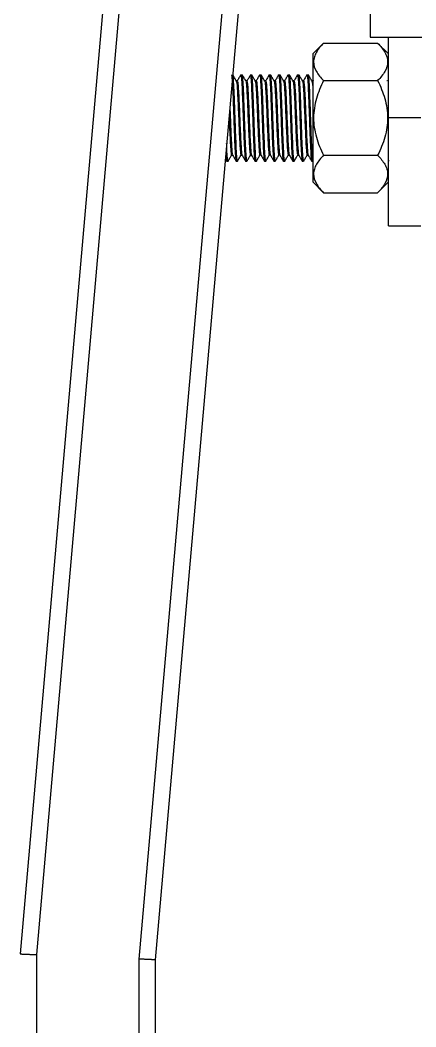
# Model space of a CAD drawing. Header units: millimetres. Extents: x 2 to 418, y 2 to 295.
# Drawn here: x 86.94 to 91.82, y 260.02 to 272.47 of the extents above; entities that cross this region are included whole.
import ezdxf

# ---------------------------------------------------------------- set-up
doc = ezdxf.new("R2010")
doc.units = ezdxf.units.MM

msp = doc.modelspace()

# ---------------------------------------------------------------- linework, layer by layer
at = {"color": 7, "linetype": 'Continuous', "lineweight": 25}
for p, q in [((88.10418, 274.25731), (86.93767, 260.92398)), ((88.30342, 274.23988), (87.13767, 260.91524)), ((89.56527, 274.12948), (88.40434, 260.85994)), ((89.76451, 274.11205), (88.60433, 260.85121)), ((91.25767, 272.92398), (91.25767, 272.25731)), ((90.68434, 272.18107), (90.551, 272.04774)), ((90.68434, 272.18107), (91.351, 272.18107)), ((91.25767, 272.25731), (100.591, 272.25731)), ((91.48434, 272.04774), (91.351, 272.18107)), ((91.48434, 271.25731), (91.48434, 272.25731)), ((90.551, 272.04774), (90.551, 270.46688)), ((89.66151, 271.78417), (89.66267, 271.79064)), ((89.66267, 271.79064), (89.67934, 271.79064)), ((89.77934, 271.79064), (89.796, 271.79064)), ((89.89473, 271.78353), (89.896, 271.79064)), ((89.896, 271.79064), (89.91267, 271.79064)), ((90.01172, 271.78534), (90.01267, 271.79064)), ((90.01267, 271.79064), (90.02934, 271.79064)), ((90.12809, 271.78372), (90.12934, 271.79064)), ((90.12934, 271.79064), (90.146, 271.79064)), ((90.24499, 271.78765), (90.246, 271.79064)), ((90.246, 271.79064), (90.26267, 271.79064)), ((90.3616, 271.78472), (90.36267, 271.79064)), ((90.36267, 271.79064), (90.37934, 271.79064)), ((90.47801, 271.78326), (90.47934, 271.79064)), ((90.47934, 271.79064), (90.496, 271.79064)), ((89.61959, 271.71551), (89.60669, 271.71551)), ((89.73617, 271.71537), (89.72332, 271.71537)), ((89.85279, 271.71528), (89.84014, 271.71528)), ((89.9695, 271.71518), (89.95688, 271.71518)), ((90.08616, 271.71511), (90.07359, 271.71511)), ((90.20289, 271.71528), (90.19015, 271.71528)), ((90.31955, 271.7154), (90.30674, 271.7154)), ((90.43623, 271.71551), (90.42335, 271.71551)), ((90.55284, 271.71558), (90.53999, 271.71558)), ((90.55689, 271.72398), (90.55089, 271.71361)), ((90.551, 271.72398), (90.55751, 271.72398)), ((90.68434, 271.71919), (91.351, 271.71919)), ((91.47509, 271.71234), (91.46959, 271.72185)), ((91.48434, 271.71557), (91.47322, 271.71557)), ((91.48434, 271.71381), (91.48426, 271.71368)), ((91.88434, 271.25731), (91.48434, 271.25731)), ((91.48434, 269.92398), (91.48434, 271.25731)), ((89.54754, 270.79916), (89.56031, 270.79916)), ((89.66415, 270.79907), (89.67701, 270.79907)), ((89.78075, 270.79928), (89.79357, 270.79928)), ((89.89747, 270.7994), (89.91016, 270.7994)), ((89.89846, 270.79966), (89.89929, 270.80366)), ((90.01482, 270.79948), (90.02678, 270.79948)), ((90.13083, 270.79953), (90.14343, 270.79953)), ((90.24756, 270.79928), (90.26024, 270.79928)), ((90.36414, 270.79917), (90.37697, 270.79917)), ((90.48089, 270.79907), (90.49368, 270.79907)), ((90.68434, 270.79543), (91.351, 270.79543)), ((89.47059, 270.75256), (89.48691, 270.72436)), ((89.48767, 270.72398), (89.50434, 270.72398)), ((89.50564, 270.73122), (89.50434, 270.72398)), ((89.60434, 270.72398), (89.621, 270.72398)), ((89.62213, 270.7294), (89.621, 270.72398)), ((89.721, 270.72398), (89.73767, 270.72398)), ((89.73886, 270.73061), (89.73767, 270.72398)), ((89.83767, 270.72398), (89.85434, 270.72398)), ((89.85563, 270.73119), (89.85434, 270.72398)), ((89.95434, 270.72398), (89.971, 270.72398)), ((89.97193, 270.72916), (89.971, 270.72398)), ((90.071, 270.72398), (90.08767, 270.72398)), ((90.08892, 270.73061), (90.08767, 270.72398)), ((90.18767, 270.72398), (90.20434, 270.72398)), ((90.2053, 270.72933), (90.20434, 270.72398)), ((90.30434, 270.72398), (90.321, 270.72398)), ((90.32213, 270.73027), (90.321, 270.72398)), ((90.421, 270.72398), (90.43767, 270.72398)), ((90.439, 270.73138), (90.43767, 270.72398)), ((90.53767, 270.72398), (90.551, 270.72398)), ((91.48767, 270.72398), (91.48434, 270.73644)), ((91.48888, 270.73072), (91.48767, 270.72398)), ((90.68434, 270.33355), (90.551, 270.46688)), ((91.48434, 270.46688), (91.351, 270.33355)), ((90.68434, 270.33355), (91.351, 270.33355)), ((91.48434, 269.92398), (91.88434, 269.92398)), ((87.13767, 260.91524), (87.13767, 94.26604)), ((88.40434, 260.85994), (88.40434, 94.32135)), ((88.60434, 260.85121), (88.60434, 258.26898))]:
    msp.add_line(p, q, dxfattribs=at)
for points, knots in [([(90.68434, 272.18107), (90.64825, 272.14498), (90.61756, 272.10808), (90.58468, 272.05075), (90.57594, 272.0313), (90.5639, 271.99159), (90.56066, 271.97114), (90.56041, 271.91066), (90.57262, 271.87103), (90.61691, 271.79287), (90.64803, 271.75549), (90.68434, 271.71919)], [0, 0, 0, 0, 0.25, 0.25, 0.375, 0.375, 0.5, 0.5, 0.75, 0.75, 1, 1, 1, 1]), ([(91.351, 272.18107), (91.38709, 272.14498), (91.41777, 272.10808), (91.45065, 272.05075), (91.4594, 272.0313), (91.47143, 271.99159), (91.47467, 271.97114), (91.47493, 271.91066), (91.46272, 271.87103), (91.41843, 271.79287), (91.3873, 271.75549), (91.351, 271.71919)], [0, 0, 0, 0, 0.25, 0.25, 0.375, 0.375, 0.5, 0.5, 0.75, 0.75, 1, 1, 1, 1]), ([(89.546, 271.79064), (89.54843, 271.79064), (89.55086, 271.77676), (89.55572, 271.72333), (89.55815, 271.6838), (89.56302, 271.58507), (89.56545, 271.52591), (89.57031, 271.39691), (89.57274, 271.32712), (89.5776, 271.1875), (89.58003, 271.11771), (89.58489, 270.98871), (89.58732, 270.92955), (89.59218, 270.83082), (89.59461, 270.79129), (89.59947, 270.73786), (89.6019, 270.72398), (89.60434, 270.72398)], [0, 0, 0, 0, 0.125, 0.125, 0.25, 0.25, 0.375, 0.375, 0.5, 0.5, 0.625, 0.625, 0.75, 0.75, 0.875, 0.875, 1, 1, 1, 1]), ([(89.621, 270.72398), (89.61857, 270.72398), (89.61614, 270.73786), (89.61128, 270.79129), (89.60885, 270.83082), (89.60399, 270.92955), (89.60156, 270.98871), (89.5967, 271.11771), (89.59427, 271.1875), (89.5894, 271.32712), (89.58697, 271.39691), (89.58211, 271.52591), (89.57968, 271.58507), (89.57482, 271.6838), (89.57239, 271.72333), (89.56753, 271.77676), (89.5651, 271.79064), (89.56267, 271.79064)], [0, 0, 0, 0, 0.125, 0.125, 0.25, 0.25, 0.375, 0.375, 0.5, 0.5, 0.625, 0.625, 0.75, 0.75, 0.875, 0.875, 1, 1, 1, 1]), ([(89.60811, 271.71305), (89.60071, 271.72584), (89.5859, 271.75142), (89.5711, 271.77701), (89.5637, 271.7898)], [0, 0, 0, 0, 0.49994378, 1, 1, 1, 1]), ([(89.66181, 271.79009), (89.6544, 271.77729), (89.63959, 271.75169), (89.62478, 271.72609), (89.61737, 271.71329)], [0, 0, 0, 0, 0.50007207, 1, 1, 1, 1]), ([(89.66267, 271.79064), (89.6651, 271.79064), (89.66753, 271.77676), (89.67239, 271.72333), (89.67482, 271.6838), (89.67968, 271.58507), (89.68211, 271.52591), (89.68697, 271.39691), (89.6894, 271.32712), (89.69427, 271.1875), (89.6967, 271.11771), (89.70156, 270.98871), (89.70399, 270.92955), (89.70885, 270.83082), (89.71128, 270.79129), (89.71614, 270.73786), (89.71857, 270.72398), (89.721, 270.72398)], [0, 0, 0, 0, 0.125, 0.125, 0.25, 0.25, 0.375, 0.375, 0.5, 0.5, 0.625, 0.625, 0.75, 0.75, 0.875, 0.875, 1, 1, 1, 1]), ([(89.72513, 271.71225), (89.71774, 271.725), (89.70295, 271.75051), (89.68817, 271.77604), (89.68078, 271.7888)], [0, 0, 0, 0, 0.49997555, 1, 1, 1, 1]), ([(89.73767, 270.72398), (89.73524, 270.73199), (89.73038, 270.74803), (89.72309, 270.87136), (89.71579, 271.04766), (89.7085, 271.25726), (89.70121, 271.46714), (89.69392, 271.64261), (89.68721, 271.75895), (89.68293, 271.7743), (89.68108, 271.78093)], [0, 0, 0, 0, 0.12885279, 0.25770558, 0.38655838, 0.51541117, 0.64426396, 0.77311675, 0.90196954, 1, 1, 1, 1]), ([(89.78133, 271.7888), (89.77395, 271.77613), (89.75917, 271.75078), (89.7444, 271.7254), (89.73701, 271.71272)], [0, 0, 0, 0, 0.50001393, 1, 1, 1, 1]), ([(89.77934, 271.79064), (89.78177, 271.79064), (89.7842, 271.77676), (89.78906, 271.72333), (89.79149, 271.6838), (89.79635, 271.58507), (89.79878, 271.52591), (89.80364, 271.39691), (89.80607, 271.32712), (89.81093, 271.1875), (89.81336, 271.11771), (89.81822, 270.98871), (89.82065, 270.92955), (89.82552, 270.83082), (89.82795, 270.79129), (89.83281, 270.73786), (89.83524, 270.72398), (89.83767, 270.72398)], [0, 0, 0, 0, 0.125, 0.125, 0.25, 0.25, 0.375, 0.375, 0.5, 0.5, 0.625, 0.625, 0.75, 0.75, 0.875, 0.875, 1, 1, 1, 1]), ([(89.85434, 270.72398), (89.8519, 270.72398), (89.84947, 270.73786), (89.84461, 270.79129), (89.84218, 270.83082), (89.83732, 270.92955), (89.83489, 270.98871), (89.83003, 271.11771), (89.8276, 271.1875), (89.82274, 271.32712), (89.82031, 271.39691), (89.81545, 271.52591), (89.81302, 271.58507), (89.80815, 271.6838), (89.80572, 271.72333), (89.80086, 271.77676), (89.79843, 271.79064), (89.796, 271.79064)], [0, 0, 0, 0, 0.125, 0.125, 0.25, 0.25, 0.375, 0.375, 0.5, 0.5, 0.625, 0.625, 0.75, 0.75, 0.875, 0.875, 1, 1, 1, 1]), ([(89.84145, 271.71301), (89.83405, 271.72581), (89.81924, 271.75139), (89.80443, 271.77699), (89.79703, 271.78979)], [0, 0, 0, 0, 0.49993659, 1, 1, 1, 1]), ([(89.89503, 271.78988), (89.88762, 271.77708), (89.87324, 271.75221), (89.85885, 271.72735), (89.85186, 271.71528)], [0, 0, 0, 0, 0.51470546, 1, 1, 1, 1]), ([(89.896, 271.79064), (89.89843, 271.79064), (89.90086, 271.77676), (89.90572, 271.72333), (89.90815, 271.6838), (89.91302, 271.58507), (89.91545, 271.52591), (89.92031, 271.39691), (89.92274, 271.32712), (89.9276, 271.1875), (89.93003, 271.11771), (89.93489, 270.98871), (89.93732, 270.92955), (89.94218, 270.83082), (89.94461, 270.79129), (89.94947, 270.73786), (89.9519, 270.72398), (89.95434, 270.72398)], [0, 0, 0, 0, 0.125, 0.125, 0.25, 0.25, 0.375, 0.375, 0.5, 0.5, 0.625, 0.625, 0.75, 0.75, 0.875, 0.875, 1, 1, 1, 1]), ([(89.971, 270.72398), (89.96857, 270.72398), (89.96614, 270.73786), (89.96128, 270.79129), (89.95885, 270.83082), (89.95399, 270.92955), (89.95156, 270.98871), (89.9467, 271.11771), (89.94427, 271.1875), (89.9394, 271.32712), (89.93697, 271.39691), (89.93211, 271.52591), (89.92968, 271.58507), (89.92482, 271.6838), (89.92239, 271.72333), (89.91753, 271.77676), (89.9151, 271.79064), (89.91267, 271.79064)], [0, 0, 0, 0, 0.125, 0.125, 0.25, 0.25, 0.375, 0.375, 0.5, 0.5, 0.625, 0.625, 0.75, 0.75, 0.875, 0.875, 1, 1, 1, 1]), ([(89.95781, 271.71357), (89.95041, 271.72636), (89.93561, 271.75194), (89.92081, 271.77752), (89.91341, 271.79031)], [0, 0, 0, 0, 0.49995025, 1, 1, 1, 1]), ([(90.01201, 271.79042), (90.00461, 271.77762), (89.9901, 271.75254), (89.97558, 271.72746), (89.96848, 271.71518)], [0, 0, 0, 0, 0.51023504, 1, 1, 1, 1]), ([(90.01267, 271.79064), (90.0151, 271.79064), (90.01753, 271.77676), (90.02239, 271.72333), (90.02482, 271.6838), (90.02968, 271.58507), (90.03211, 271.52591), (90.03697, 271.39691), (90.0394, 271.32712), (90.04427, 271.1875), (90.0467, 271.11771), (90.05156, 270.98871), (90.05399, 270.92955), (90.05885, 270.83082), (90.06128, 270.79129), (90.06614, 270.73786), (90.06857, 270.72398), (90.071, 270.72398)], [0, 0, 0, 0, 0.125, 0.125, 0.25, 0.25, 0.375, 0.375, 0.5, 0.5, 0.625, 0.625, 0.75, 0.75, 0.875, 0.875, 1, 1, 1, 1]), ([(90.08767, 270.72398), (90.08524, 270.72398), (90.08281, 270.73786), (90.07795, 270.79129), (90.07552, 270.83082), (90.07065, 270.92955), (90.06822, 270.98871), (90.06336, 271.11771), (90.06093, 271.1875), (90.05607, 271.32712), (90.05364, 271.39691), (90.04878, 271.52591), (90.04635, 271.58507), (90.04149, 271.6838), (90.03906, 271.72333), (90.0342, 271.77676), (90.03177, 271.79064), (90.02934, 271.79064)], [0, 0, 0, 0, 0.125, 0.125, 0.25, 0.25, 0.375, 0.375, 0.5, 0.5, 0.625, 0.625, 0.75, 0.75, 0.875, 0.875, 1, 1, 1, 1]), ([(90.07451, 271.71353), (90.0671, 271.72633), (90.05229, 271.75192), (90.03748, 271.77752), (90.03007, 271.79032)], [0, 0, 0, 0, 0.49993046, 1, 1, 1, 1]), ([(90.12839, 271.78994), (90.12099, 271.77715), (90.10656, 271.7522), (90.09212, 271.72726), (90.08509, 271.71511)], [0, 0, 0, 0, 0.51272652, 1, 1, 1, 1]), ([(90.12934, 271.79064), (90.13177, 271.79064), (90.1342, 271.77676), (90.13906, 271.72333), (90.14149, 271.6838), (90.14635, 271.58507), (90.14878, 271.52591), (90.15364, 271.39691), (90.15607, 271.32712), (90.16093, 271.1875), (90.16336, 271.11771), (90.16822, 270.98871), (90.17065, 270.92955), (90.17552, 270.83082), (90.17795, 270.79129), (90.18281, 270.73786), (90.18524, 270.72398), (90.18767, 270.72398)], [0, 0, 0, 0, 0.125, 0.125, 0.25, 0.25, 0.375, 0.375, 0.5, 0.5, 0.625, 0.625, 0.75, 0.75, 0.875, 0.875, 1, 1, 1, 1]), ([(90.20434, 270.72398), (90.2019, 270.72398), (90.19947, 270.73786), (90.19461, 270.79129), (90.19218, 270.83082), (90.18732, 270.92955), (90.18489, 270.98871), (90.18003, 271.11771), (90.1776, 271.1875), (90.17274, 271.32712), (90.17031, 271.39691), (90.16545, 271.52591), (90.16302, 271.58507), (90.15815, 271.6838), (90.15572, 271.72333), (90.15086, 271.77676), (90.14843, 271.79064), (90.146, 271.79064)], [0, 0, 0, 0, 0.125, 0.125, 0.25, 0.25, 0.375, 0.375, 0.5, 0.5, 0.625, 0.625, 0.75, 0.75, 0.875, 0.875, 1, 1, 1, 1]), ([(90.19132, 271.71326), (90.18392, 271.72604), (90.16912, 271.75162), (90.15432, 271.7772), (90.14692, 271.78999)], [0, 0, 0, 0, 0.49995232, 1, 1, 1, 1]), ([(90.24527, 271.79031), (90.23787, 271.77751), (90.22306, 271.75192), (90.20824, 271.72632), (90.20084, 271.71352)], [0, 0, 0, 0, 0.500069265, 1, 1, 1, 1]), ([(90.246, 271.79064), (90.24843, 271.79064), (90.25086, 271.77676), (90.25572, 271.72333), (90.25815, 271.6838), (90.26302, 271.58507), (90.26545, 271.52591), (90.27031, 271.39691), (90.27274, 271.32712), (90.2776, 271.1875), (90.28003, 271.11771), (90.28489, 270.98871), (90.28732, 270.92955), (90.29218, 270.83082), (90.29461, 270.79129), (90.29947, 270.73786), (90.3019, 270.72398), (90.30434, 270.72398)], [0, 0, 0, 0, 0.125, 0.125, 0.25, 0.25, 0.375, 0.375, 0.5, 0.5, 0.625, 0.625, 0.75, 0.75, 0.875, 0.875, 1, 1, 1, 1]), ([(90.321, 270.72398), (90.31857, 270.72398), (90.31614, 270.73786), (90.31128, 270.79129), (90.30885, 270.83082), (90.30399, 270.92955), (90.30156, 270.98871), (90.2967, 271.11771), (90.29427, 271.1875), (90.2894, 271.32712), (90.28697, 271.39691), (90.28211, 271.52591), (90.27968, 271.58507), (90.27482, 271.6838), (90.27239, 271.72333), (90.26753, 271.77676), (90.2651, 271.79064), (90.26267, 271.79064)], [0, 0, 0, 0, 0.125, 0.125, 0.25, 0.25, 0.375, 0.375, 0.5, 0.5, 0.625, 0.625, 0.75, 0.75, 0.875, 0.875, 1, 1, 1, 1]), ([(90.30775, 271.71366), (90.30034, 271.72646), (90.28553, 271.75205), (90.27072, 271.77764), (90.26332, 271.79044)], [0, 0, 0, 0, 0.4999346, 1, 1, 1, 1]), ([(90.3619, 271.79025), (90.3545, 271.77746), (90.34007, 271.75251), (90.32563, 271.72756), (90.31859, 271.7154)], [0, 0, 0, 0, 0.51264316, 1, 1, 1, 1]), ([(90.36267, 271.79064), (90.3651, 271.79064), (90.36753, 271.77676), (90.37239, 271.72333), (90.37482, 271.6838), (90.37968, 271.58507), (90.38211, 271.52591), (90.38697, 271.39691), (90.3894, 271.32712), (90.39427, 271.1875), (90.3967, 271.11771), (90.40156, 270.98871), (90.40399, 270.92955), (90.40885, 270.83082), (90.41128, 270.79129), (90.41614, 270.73786), (90.41857, 270.72398), (90.421, 270.72398)], [0, 0, 0, 0, 0.125, 0.125, 0.25, 0.25, 0.375, 0.375, 0.5, 0.5, 0.625, 0.625, 0.75, 0.75, 0.875, 0.875, 1, 1, 1, 1]), ([(90.43767, 270.72398), (90.43524, 270.72398), (90.43281, 270.73786), (90.42795, 270.79129), (90.42552, 270.83082), (90.42065, 270.92955), (90.41822, 270.98871), (90.41336, 271.11771), (90.41093, 271.1875), (90.40607, 271.32712), (90.40364, 271.39691), (90.39878, 271.52591), (90.39635, 271.58507), (90.39149, 271.6838), (90.38906, 271.72333), (90.3842, 271.77676), (90.38177, 271.79064), (90.37934, 271.79064)], [0, 0, 0, 0, 0.125, 0.125, 0.25, 0.25, 0.375, 0.375, 0.5, 0.5, 0.625, 0.625, 0.75, 0.75, 0.875, 0.875, 1, 1, 1, 1]), ([(90.42477, 271.71306), (90.41736, 271.72586), (90.40255, 271.75145), (90.38774, 271.77705), (90.38034, 271.78985)], [0, 0, 0, 0, 0.49993383, 1, 1, 1, 1]), ([(90.47831, 271.78978), (90.47091, 271.77698), (90.4561, 271.75139), (90.44129, 271.7258), (90.43389, 271.71301)], [0, 0, 0, 0, 0.50006629, 1, 1, 1, 1]), ([(90.47934, 271.79064), (90.48177, 271.79064), (90.4842, 271.77676), (90.48906, 271.72333), (90.49149, 271.6838), (90.49635, 271.58507), (90.49878, 271.52591), (90.50364, 271.39691), (90.50607, 271.32712), (90.51093, 271.1875), (90.51336, 271.11771), (90.51822, 270.98871), (90.52065, 270.92955), (90.52552, 270.83082), (90.52795, 270.79129), (90.53281, 270.73786), (90.53524, 270.72398), (90.53767, 270.72398)], [0, 0, 0, 0, 0.125, 0.125, 0.25, 0.25, 0.375, 0.375, 0.5, 0.5, 0.625, 0.625, 0.75, 0.75, 0.875, 0.875, 1, 1, 1, 1]), ([(90.55434, 270.72398), (90.5519, 270.72398), (90.54947, 270.73786), (90.54461, 270.79129), (90.54218, 270.83082), (90.53732, 270.92955), (90.53489, 270.98871), (90.53003, 271.11771), (90.5276, 271.1875), (90.52274, 271.32712), (90.52031, 271.39691), (90.51545, 271.52591), (90.51302, 271.58507), (90.50815, 271.6838), (90.50572, 271.72333), (90.50086, 271.77676), (90.49843, 271.79064), (90.496, 271.79064)], [0, 0, 0, 0, 0.125, 0.125, 0.25, 0.25, 0.375, 0.375, 0.5, 0.5, 0.625, 0.625, 0.75, 0.75, 0.875, 0.875, 1, 1, 1, 1]), ([(90.54122, 271.71345), (90.53382, 271.72624), (90.51902, 271.75181), (90.50422, 271.77739), (90.49683, 271.79018)], [0, 0, 0, 0, 0.499953172, 1, 1, 1, 1]), ([(89.6076, 271.70708), (89.60865, 271.70638), (89.6117, 271.70434), (89.61728, 271.64443), (89.62288, 271.54071), (89.62994, 271.39988), (89.63544, 271.24488), (89.64235, 271.09126), (89.64824, 270.95483), (89.6546, 270.85644), (89.66013, 270.8029), (89.66327, 270.80512), (89.66445, 270.80596)], [0, 0, 0, 0, 0.05578588, 0.16325614, 0.276016762, 0.384623502, 0.49570276, 0.606845615, 0.715396292, 0.828200281, 0.935657001, 1, 1, 1, 1]), ([(89.61927, 271.70975), (89.62083, 271.70918), (89.62445, 271.70788), (89.62978, 271.64499), (89.63665, 271.54057), (89.64218, 271.39989), (89.64922, 271.24487), (89.65484, 271.09128), (89.66156, 270.95468), (89.66766, 270.857), (89.67253, 270.80522), (89.6755, 270.80636), (89.67636, 270.8067)], [0, 0, 0, 0, 0.08026126, 0.18726176, 0.29951187, 0.40765989, 0.51822355, 0.62890289, 0.73695623, 0.84927676, 0.95625826, 1, 1, 1, 1]), ([(89.72465, 271.70789), (89.72612, 271.70416), (89.72984, 271.69478), (89.73481, 271.62352), (89.74188, 271.5072), (89.74741, 271.36255), (89.75427, 271.20596), (89.76024, 271.05461), (89.7665, 270.92653), (89.7731, 270.83879), (89.77746, 270.79641), (89.78037, 270.80305), (89.78103, 270.80455)], [0, 0, 0, 0, 0.07479827, 0.18836252, 0.29806639, 0.40956985, 0.5218524, 0.630948, 0.74470516, 0.85293772, 0.9666758, 1, 1, 1, 1]), ([(89.73748, 271.70865), (89.73888, 271.7048), (89.74231, 271.69537), (89.74862, 271.62359), (89.75414, 271.50714), (89.76116, 271.36255), (89.76683, 271.20592), (89.77346, 271.05459), (89.77967, 270.92652), (89.78569, 270.83877), (89.79094, 270.7964), (89.79356, 270.80305), (89.79415, 270.80456)], [0, 0, 0, 0, 0.07796843, 0.191129, 0.30048221, 0.41157965, 0.52350426, 0.63221115, 0.74559142, 0.85345595, 0.96679589, 1, 1, 1, 1]), ([(89.83944, 271.70913), (89.84031, 271.71067), (89.84337, 271.71616), (89.84788, 271.67263), (89.85453, 271.58169), (89.86074, 271.45088), (89.86675, 271.3003), (89.87356, 271.14322), (89.8791, 270.99941), (89.88616, 270.88657), (89.89158, 270.81162), (89.89583, 270.80486), (89.89786, 270.80162)], [0, 0, 0, 0, 0.04191728, 0.1487396, 0.25799609, 0.3629179, 0.4730476, 0.57780556, 0.68735378, 0.79358561, 0.90121803, 1, 1, 1, 1]), ([(89.85243, 271.70912), (89.8532, 271.71067), (89.85592, 271.71615), (89.86146, 271.67263), (89.86731, 271.58168), (89.87371, 271.45086), (89.88016, 271.30028), (89.88597, 271.1432), (89.89292, 270.99931), (89.89843, 270.88693), (89.90475, 270.81544), (89.90815, 270.80866), (89.90958, 270.80581)], [0, 0, 0, 0, 0.04285448, 0.15196888, 0.26361593, 0.37080314, 0.48332387, 0.5903614, 0.70226792, 0.81082605, 0.9207665, 1, 1, 1, 1]), ([(89.95735, 271.70842), (89.95859, 271.70708), (89.96202, 271.70339), (89.96701, 271.6413), (89.97399, 271.53242), (89.97947, 271.39238), (89.9865, 271.23632), (89.99219, 271.08254), (89.99879, 270.94912), (90.00505, 270.85187), (90.01008, 270.80091), (90.01338, 270.80441), (90.01446, 270.80555)], [0, 0, 0, 0, 0.06399721, 0.17653365, 0.28401953, 0.39540594, 0.50504836, 0.61402978, 0.72585628, 0.833046, 0.94564512, 1, 1, 1, 1]), ([(89.96914, 271.71125), (89.97072, 271.70983), (89.9744, 271.70652), (89.98064, 271.64172), (89.98628, 271.53226), (89.99331, 271.39242), (89.99884, 271.23626), (90.00573, 271.08258), (90.01162, 270.94895), (90.01798, 270.85242), (90.02304, 270.80282), (90.02575, 270.80509), (90.0264, 270.80563)], [0, 0, 0, 0, 0.08488248, 0.19716597, 0.30442981, 0.41554859, 0.52497613, 0.63369424, 0.74529512, 0.85224072, 0.96459334, 1, 1, 1, 1]), ([(90.07288, 271.71136), (90.07329, 271.71253), (90.07591, 271.72016), (90.07986, 271.68501), (90.0868, 271.60289), (90.09268, 271.47837), (90.09904, 271.33051), (90.10555, 271.17275), (90.11129, 271.02603), (90.11829, 270.90433), (90.12375, 270.82464), (90.12928, 270.79237), (90.13194, 270.80357), (90.1326, 270.80638)], [0, 0, 0, 0, 0.019202782, 0.124870805, 0.230599326, 0.333861947, 0.441170681, 0.543392637, 0.650888994, 0.753703566, 0.859989968, 0.96498559, 1, 1, 1, 1]), ([(90.08574, 271.71135), (90.0861, 271.71253), (90.08845, 271.72016), (90.09369, 271.68502), (90.09928, 271.60287), (90.106, 271.47836), (90.11211, 271.3305), (90.11823, 271.1727), (90.12495, 271.0261), (90.13055, 270.90404), (90.13763, 270.82567), (90.14145, 270.79306), (90.14386, 270.80118), (90.1441, 270.80199)], [0, 0, 0, 0, 0.01968942, 0.12785959, 0.23614295, 0.34185715, 0.45174617, 0.55641173, 0.6664722, 0.77176136, 0.88056675, 0.98810004, 1, 1, 1, 1]), ([(90.19078, 271.7098), (90.1912, 271.71038), (90.19363, 271.71374), (90.19872, 271.66726), (90.20468, 271.57551), (90.21094, 271.4438), (90.21754, 271.29083), (90.22322, 271.13531), (90.23024, 270.99269), (90.23573, 270.88033), (90.24242, 270.81054), (90.24613, 270.80459), (90.24786, 270.80182)], [0, 0, 0, 0, 0.02358097, 0.13465263, 0.24257171, 0.35510208, 0.46216743, 0.57467892, 0.68260704, 0.79365777, 0.90401101, 1, 1, 1, 1]), ([(90.20258, 271.70895), (90.20352, 271.7105), (90.2067, 271.71574), (90.21127, 271.66808), (90.21791, 271.57526), (90.22411, 271.44384), (90.23014, 271.29077), (90.23693, 271.13534), (90.2425, 270.99255), (90.24955, 270.8807), (90.25457, 270.81381), (90.25828, 270.80781), (90.2598, 270.80536)], [0, 0, 0, 0, 0.04654145, 0.15731599, 0.26490587, 0.37712112, 0.4838773, 0.59605262, 0.70368553, 0.8143898, 0.92444975, 1, 1, 1, 1]), ([(90.30724, 271.70838), (90.30861, 271.70652), (90.31197, 271.70197), (90.31801, 271.63509), (90.32354, 271.52666), (90.33062, 271.3835), (90.33616, 271.22753), (90.34298, 271.07534), (90.349, 270.94188), (90.35521, 270.84822), (90.36062, 270.80041), (90.36351, 270.80467), (90.36446, 270.80606)], [0, 0, 0, 0, 0.07394035, 0.1808332, 0.29261395, 0.4010107, 0.5108366, 0.62176073, 0.72921821, 0.8414764, 0.94824126, 1, 1, 1, 1]), ([(90.31922, 271.71135), (90.32104, 271.70934), (90.32496, 271.70502), (90.33041, 271.63543), (90.33736, 271.52657), (90.34287, 271.38348), (90.34988, 271.22753), (90.35558, 271.07531), (90.36217, 270.94187), (90.36842, 270.84821), (90.37333, 270.80041), (90.37649, 270.80467), (90.37752, 270.80606)], [0, 0, 0, 0, 0.09093158, 0.19587189, 0.30558578, 0.41201688, 0.51980321, 0.62871738, 0.73418941, 0.84439807, 0.9492075, 1, 1, 1, 1]), ([(90.42279, 271.7107), (90.42325, 271.71217), (90.42569, 271.71986), (90.43096, 271.6804), (90.43663, 271.59756), (90.44324, 271.47111), (90.4495, 271.32118), (90.45546, 271.165), (90.46231, 271.01863), (90.46781, 270.89754), (90.47493, 270.8243), (90.47864, 270.79134), (90.48096, 270.80028), (90.48111, 270.80088)], [0, 0, 0, 0, 0.02531429, 0.13263181, 0.23930235, 0.34875764, 0.45367447, 0.56388599, 0.66877441, 0.77828752, 0.88478512, 0.99228346, 1, 1, 1, 1]), ([(90.43599, 271.7107), (90.43651, 271.71217), (90.43924, 271.71987), (90.44326, 271.68038), (90.45018, 271.59756), (90.45606, 271.47109), (90.46242, 271.32116), (90.46892, 271.165), (90.47469, 271.01859), (90.48167, 270.89754), (90.48713, 270.82428), (90.49204, 270.79134), (90.49421, 270.80028), (90.49435, 270.80088)], [0, 0, 0, 0, 0.02530862, 0.13265111, 0.23929769, 0.34877211, 0.45367995, 0.5638918, 0.66878864, 0.77828273, 0.88480283, 0.99227501, 1, 1, 1, 1]), ([(90.54072, 271.70757), (90.54167, 271.70732), (90.54467, 271.70655), (90.54822, 271.67491), (90.5506, 271.63404), (90.551, 271.62706)], [0, 0, 0, 0, 0.279685449, 0.876964047, 1, 1, 1, 1]), ([(90.68434, 271.71919), (90.64825, 271.64701), (90.61756, 271.57321), (90.58468, 271.45854), (90.57594, 271.41966), (90.5639, 271.34023), (90.56066, 271.29933), (90.56041, 271.17837), (90.57262, 271.0991), (90.61691, 270.94278), (90.64803, 270.86803), (90.68434, 270.79543)], [0, 0, 0, 0, 0.25, 0.25, 0.375, 0.375, 0.5, 0.5, 0.75, 0.75, 1, 1, 1, 1]), ([(91.351, 271.71919), (91.38709, 271.64701), (91.41777, 271.57321), (91.45065, 271.45854), (91.4594, 271.41966), (91.47143, 271.34023), (91.47467, 271.29933), (91.47493, 271.17837), (91.46272, 271.0991), (91.41843, 270.94278), (91.3873, 270.86803), (91.351, 270.79543)], [0, 0, 0, 0, 0.25, 0.25, 0.375, 0.375, 0.5, 0.5, 0.75, 0.75, 1, 1, 1, 1]), ([(89.51744, 271.28805), (89.5192, 271.24212), (89.52291, 271.14544), (89.52954, 271.00733), (89.53502, 270.88921), (89.54208, 270.81902), (89.54616, 270.79001), (89.54874, 270.80273), (89.54919, 270.80494)], [0, 0, 0, 0, 0.174408985, 0.367118939, 0.566822097, 0.763398484, 0.95878978, 1, 1, 1, 1]), ([(89.5262, 271.38821), (89.52729, 271.36218), (89.53048, 271.28607), (89.5362, 271.15168), (89.54183, 271.00696), (89.54887, 270.89106), (89.55394, 270.8188), (89.55779, 270.80947), (89.55942, 270.80551)], [0, 0, 0, 0, 0.100700342, 0.294512021, 0.479659299, 0.671460579, 0.860342607, 1, 1, 1, 1]), ([(89.50434, 270.72398), (89.5019, 270.73257), (89.49704, 270.74974), (89.49132, 270.83987), (89.48802, 270.92064), (89.48715, 270.94186)], [0, 0, 0, 0, 0.42436871, 0.84873742, 1, 1, 1, 1]), ([(89.47672, 270.82259), (89.47794, 270.80115), (89.48159, 270.73701), (89.48524, 270.72918), (89.48767, 270.72398)], [0, 0, 0, 0, 0.33413236, 1, 1, 1, 1]), ([(89.50533, 270.72476), (89.51274, 270.73756), (89.52708, 270.76237), (89.54144, 270.78716), (89.54838, 270.79916)], [0, 0, 0, 0, 0.51609022, 1, 1, 1, 1]), ([(89.55889, 270.80161), (89.56629, 270.78882), (89.5811, 270.76323), (89.59591, 270.73763), (89.60331, 270.72484)], [0, 0, 0, 0, 0.49993436, 1, 1, 1, 1]), ([(89.62184, 270.72446), (89.62924, 270.73725), (89.64404, 270.76283), (89.65884, 270.78841), (89.66623, 270.80119)], [0, 0, 0, 0, 0.50004578, 1, 1, 1, 1]), ([(89.67588, 270.80103), (89.68329, 270.78824), (89.6981, 270.76264), (89.71291, 270.73704), (89.72031, 270.72425)], [0, 0, 0, 0, 0.499930749, 1, 1, 1, 1]), ([(89.73856, 270.72458), (89.74596, 270.73738), (89.76077, 270.76298), (89.77559, 270.78858), (89.78299, 270.80137)], [0, 0, 0, 0, 0.50007062, 1, 1, 1, 1]), ([(89.79222, 270.80161), (89.79962, 270.78882), (89.81443, 270.76324), (89.82923, 270.73765), (89.83663, 270.72486)], [0, 0, 0, 0, 0.49994234, 1, 1, 1, 1]), ([(89.85533, 270.72476), (89.86273, 270.73756), (89.87712, 270.76244), (89.89152, 270.78731), (89.89852, 270.7994)], [0, 0, 0, 0, 0.51416281, 1, 1, 1, 1]), ([(89.9091, 270.80122), (89.91651, 270.78842), (89.93132, 270.76283), (89.94613, 270.73723), (89.95354, 270.72443)], [0, 0, 0, 0, 0.49992866, 1, 1, 1, 1]), ([(89.97163, 270.72414), (89.97904, 270.73694), (89.99357, 270.76205), (90.0081, 270.78717), (90.01523, 270.79948)], [0, 0, 0, 0, 0.509538269, 1, 1, 1, 1]), ([(90.02592, 270.80098), (90.03332, 270.78819), (90.04812, 270.76261), (90.06292, 270.73703), (90.07032, 270.72423)], [0, 0, 0, 0, 0.49994565, 1, 1, 1, 1]), ([(90.08862, 270.72466), (90.09602, 270.73747), (90.11046, 270.76242), (90.1249, 270.78737), (90.13193, 270.79953)], [0, 0, 0, 0, 0.513007792, 1, 1, 1, 1]), ([(90.14219, 270.80166), (90.1496, 270.78886), (90.16441, 270.76328), (90.17921, 270.73769), (90.18661, 270.72489)], [0, 0, 0, 0, 0.499937481, 1, 1, 1, 1]), ([(90.205, 270.72421), (90.2124, 270.737), (90.22688, 270.76203), (90.24136, 270.78705), (90.24844, 270.79928)], [0, 0, 0, 0, 0.51123855, 1, 1, 1, 1]), ([(90.25929, 270.80092), (90.26669, 270.78813), (90.2815, 270.76254), (90.29631, 270.73695), (90.30371, 270.72416)], [0, 0, 0, 0, 0.4999391, 1, 1, 1, 1]), ([(90.32183, 270.72445), (90.32924, 270.73725), (90.34364, 270.76216), (90.35806, 270.78706), (90.36506, 270.79917)], [0, 0, 0, 0, 0.51399308, 1, 1, 1, 1]), ([(90.37557, 270.80158), (90.38297, 270.78879), (90.39778, 270.76321), (90.41258, 270.73763), (90.41998, 270.72483)], [0, 0, 0, 0, 0.4999455, 1, 1, 1, 1]), ([(90.4387, 270.72482), (90.4461, 270.73761), (90.46042, 270.76237), (90.47474, 270.78711), (90.48166, 270.79907)], [0, 0, 0, 0, 0.51689962, 1, 1, 1, 1]), ([(90.49238, 270.80131), (90.49979, 270.78851), (90.5146, 270.76291), (90.52941, 270.73731), (90.53682, 270.72451)], [0, 0, 0, 0, 0.49992768, 1, 1, 1, 1]), ([(90.68434, 270.79543), (90.64825, 270.75934), (90.61756, 270.72244), (90.58468, 270.66511), (90.57594, 270.64566), (90.5639, 270.60595), (90.56066, 270.5855), (90.56041, 270.52502), (90.57262, 270.48539), (90.61691, 270.40723), (90.64803, 270.36985), (90.68434, 270.33355)], [0, 0, 0, 0, 0.25, 0.25, 0.375, 0.375, 0.5, 0.5, 0.75, 0.75, 1, 1, 1, 1]), ([(91.351, 270.79543), (91.38709, 270.75934), (91.41777, 270.72244), (91.45065, 270.66511), (91.4594, 270.64566), (91.47143, 270.60595), (91.47467, 270.5855), (91.47493, 270.52502), (91.46272, 270.48539), (91.41843, 270.40723), (91.3873, 270.36985), (91.351, 270.33355)], [0, 0, 0, 0, 0.25, 0.25, 0.375, 0.375, 0.5, 0.5, 0.75, 0.75, 1, 1, 1, 1]), ([(86.93767, 260.92398), (86.93773, 260.92398), (86.93786, 260.92397), (86.93889, 260.92393), (86.94056, 260.92386), (86.94293, 260.92376), (86.94599, 260.92363), (86.94977, 260.92346), (86.95426, 260.92327), (86.95947, 260.92304), (86.96538, 260.92278), (86.97201, 260.92249), (86.97932, 260.92216), (86.98732, 260.92181), (86.99594, 260.92143), (87.00541, 260.92103), (87.01605, 260.92057), (87.02831, 260.92005), (87.04226, 260.91945), (87.05798, 260.91876), (87.07549, 260.91799), (87.09475, 260.91714), (87.11567, 260.91621), (87.1302, 260.91557), (87.13767, 260.91524)], [0, 0, 0, 0, 0.03643142, 0.07318828, 0.11027082, 0.14767928, 0.18541389, 0.22347487, 0.26186244, 0.30057681, 0.33961819, 0.37898678, 0.41868277, 0.45870636, 0.49905773, 0.53901975, 0.58290711, 0.63071957, 0.68245684, 0.73811852, 0.7977042, 0.86121337, 0.9286455, 1, 1, 1, 1]), ([(88.60434, 260.85121), (88.60427, 260.85121), (88.60415, 260.85122), (88.60311, 260.85127), (88.60145, 260.85134), (88.59908, 260.85145), (88.59601, 260.85158), (88.59223, 260.85175), (88.58774, 260.85195), (88.58254, 260.85217), (88.57662, 260.85243), (88.57, 260.85272), (88.56268, 260.85303), (88.55468, 260.85338), (88.54607, 260.85375), (88.53659, 260.85417), (88.52595, 260.85465), (88.5137, 260.85519), (88.49974, 260.85581), (88.48402, 260.8565), (88.46652, 260.85726), (88.44726, 260.85809), (88.42634, 260.85898), (88.41181, 260.85962), (88.40434, 260.85994)], [0, 0, 0, 0, 0.03643142, 0.07318828, 0.11027082, 0.14767928, 0.18541389, 0.22347487, 0.26186244, 0.30057681, 0.33961819, 0.37898678, 0.41868277, 0.45870636, 0.49905773, 0.53901975, 0.58290711, 0.63071957, 0.68245683, 0.73811852, 0.79770419, 0.86121336, 0.9286455, 1, 1, 1, 1])]:
    msp.add_open_spline(points, degree=3, knots=knots, dxfattribs=at)

doc.saveas('drawing.dxf')
